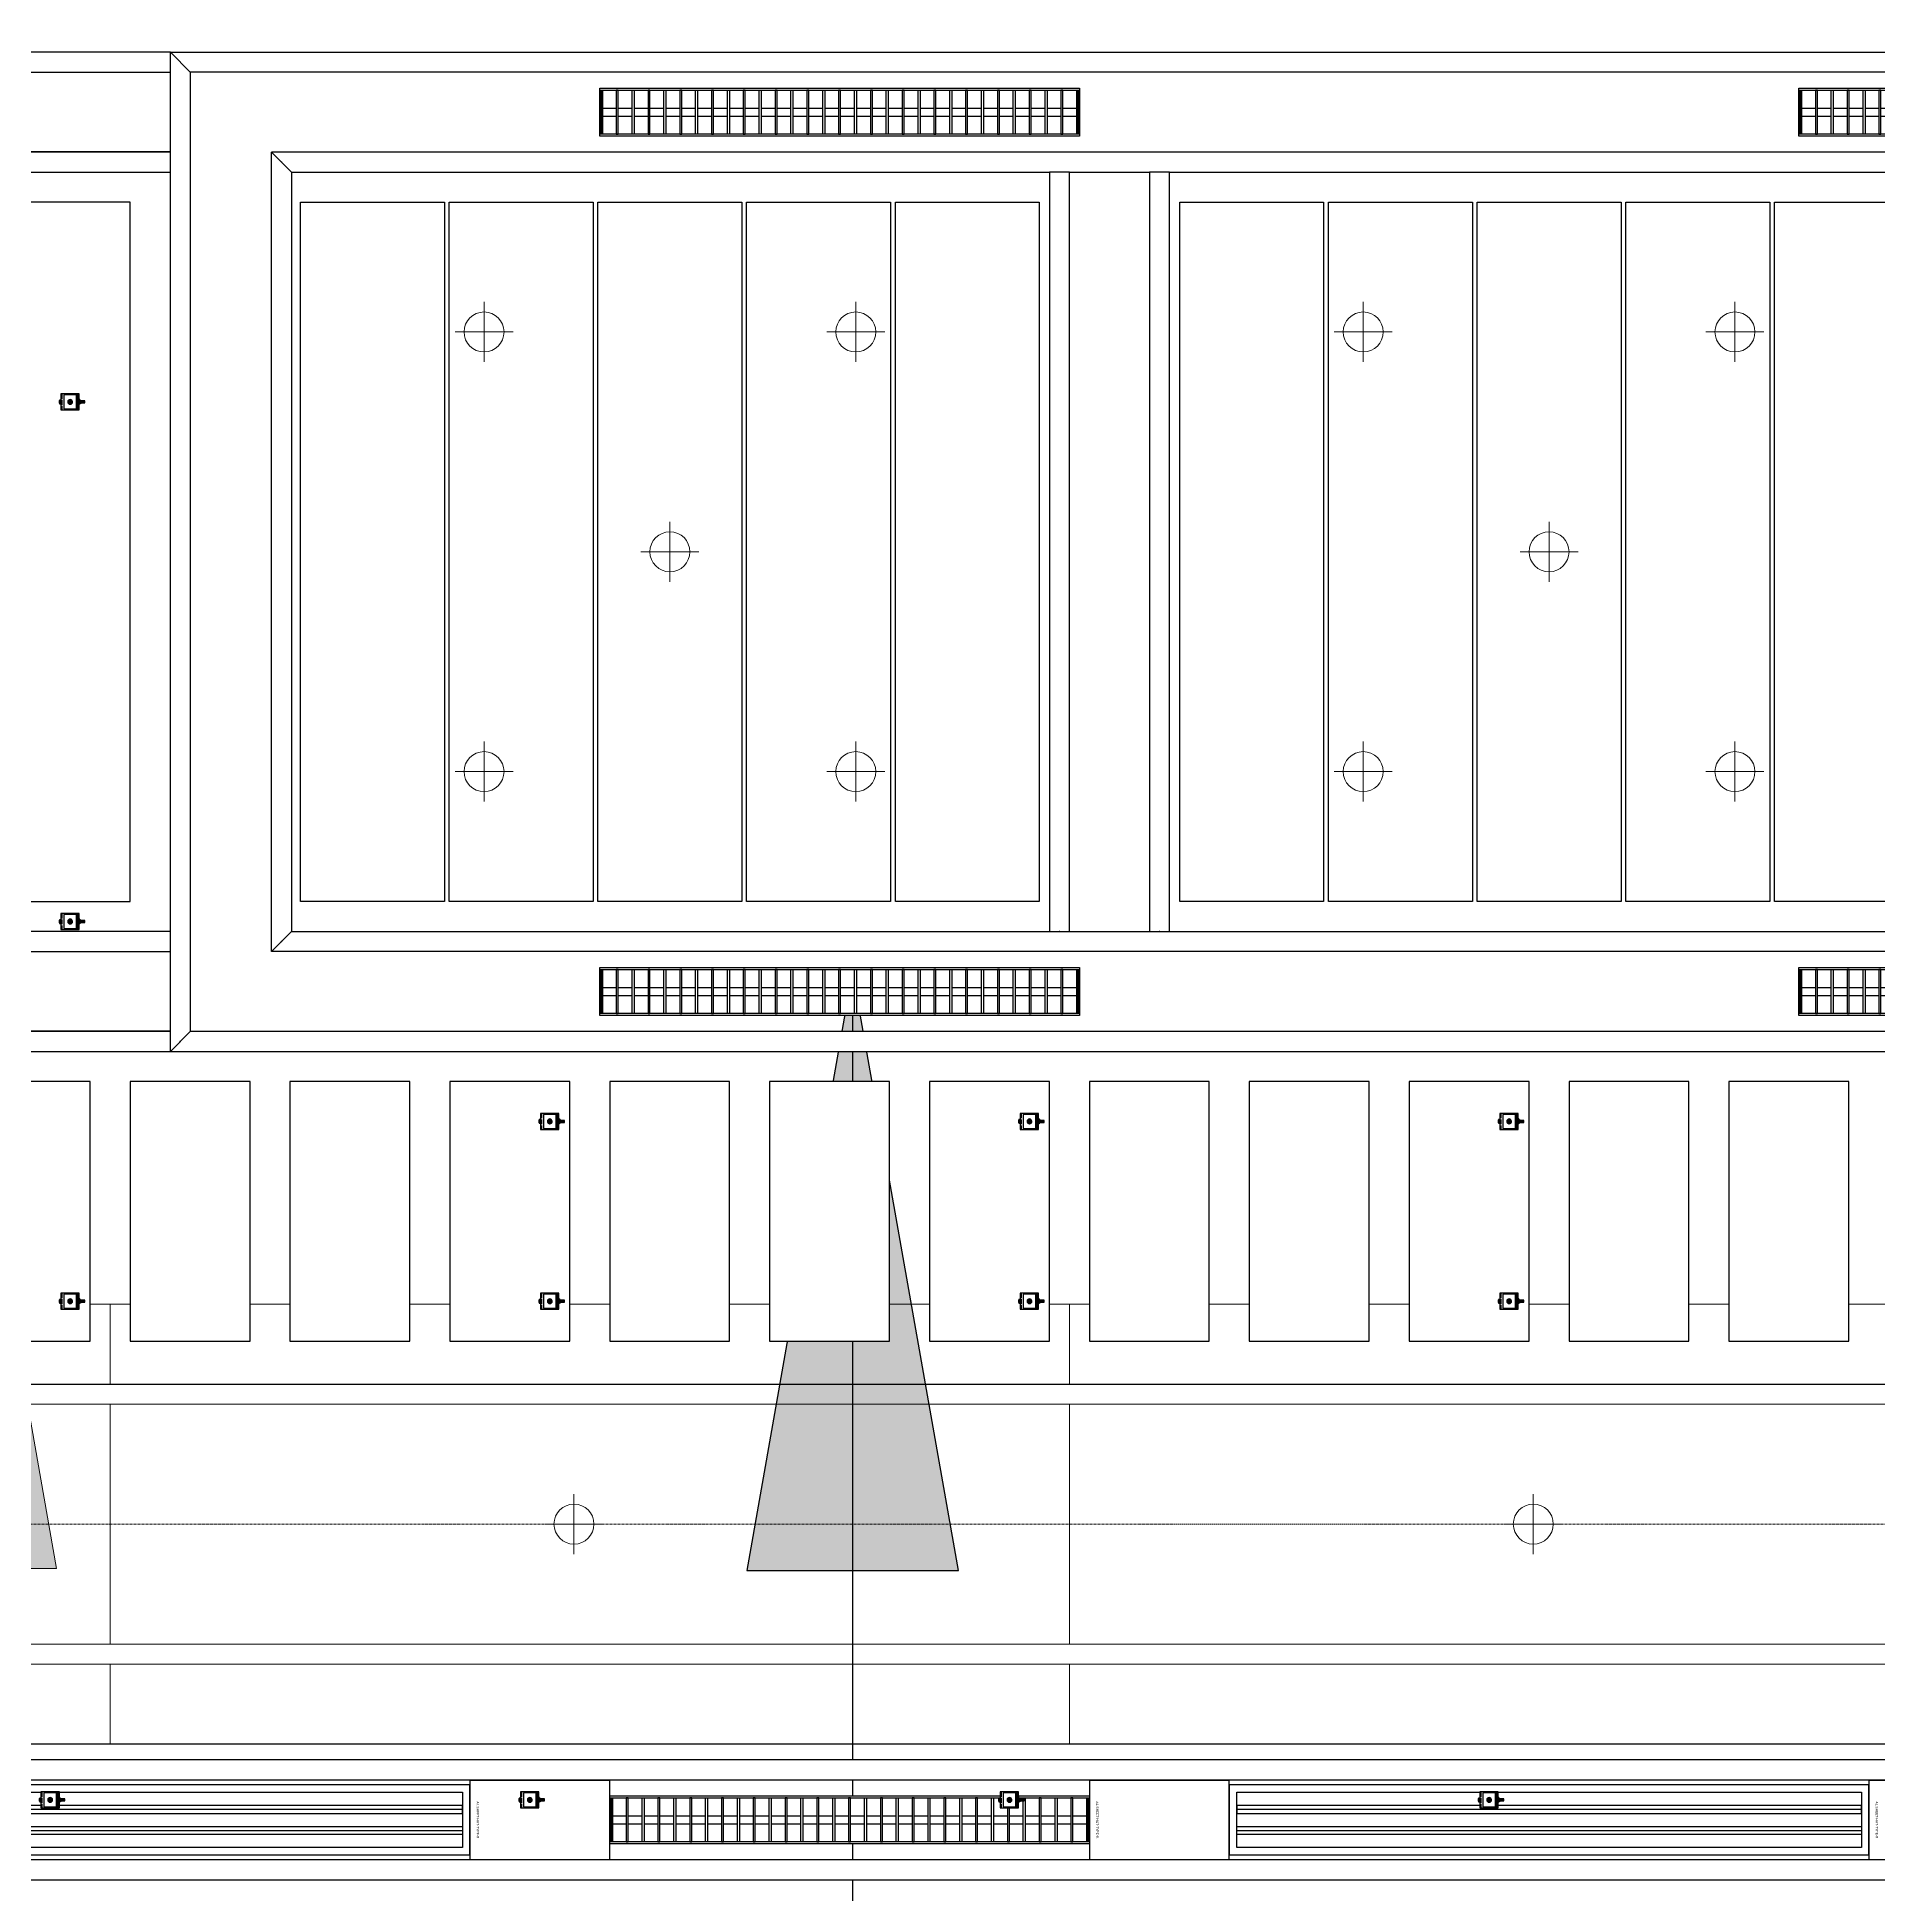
# Model space of a CAD drawing. Header units: millimetres. Extents: x -962357 to -591296, y -195428 to 59420.
# Drawn here: x -830363 to -825755, y 2652 to 7300 of the extents above; entities that cross this region are included whole.
import ezdxf
from ezdxf.enums import TextEntityAlignment as Align

# ---------------------------------------------------------------- set-up
doc = ezdxf.new("R2010")
doc.units = ezdxf.units.MM
doc.linetypes.add('ACAD_ISO02W100', pattern=[15, 12, -3])
doc.linetypes.add('DPA_Grid _ Level 100', pattern=[10, 5.5, -1.6, 1.3, -1.6])
for name, color, linetype in [('000 - CSD_PL_001 - ASCESSORIES', 251, 'Continuous'), ('000 - H A T C H', 8, 'Continuous'), ('000 - WIPEOUT', 250, 'Continuous'), ('001 - ASCESSORIES', 251, 'Continuous'), ('008 - LIGHTING', 1, 'Continuous'), ('A04_TUBE SERIES', 2, 'Continuous'), ('A11_ALU.SOLID SHEET', 2, 'Continuous')]:
    doc.layers.add(name, color=color, linetype=linetype)
for name, color, linetype, lineweight in [('A-ANNO-NOTE', 3, 'Continuous', 25), ('A-DETL-GENF', 2, 'Continuous', 9), ('A-GLAZ-CURT', 2, 'Continuous', 9), ('E-LITE-EQPM', 2, 'Continuous', 9), ('G-ANNO-TEXT', 3, 'Continuous', 9), ('S-GRID', 251, 'Continuous', 9)]:
    doc.layers.add(name, color=color, linetype=linetype, lineweight=lineweight)
doc.layers.get('000 - CSD_PL_001 - ASCESSORIES').off()

# ---------------------------------------------------------------- blocks, each defined once
blk = doc.blocks.new('System Panel - DPA-AR_Metal Ceiling Rectangular Panel-V26-4180-01 LOWER PLATFORM LEVEL - REFLECTED CEILING PLAN')
at = {"layer": 'A-GLAZ-CURT'}
for p, q in [((-832327.4, 4129), (-832582.3, 4129)), ((-832582.3, 4129), (-832582.3, 3929)), ((-832582.3, 3929), (-832582.3, 4129)), ((-832582.3, 4129), (-832327.4, 4129)), ((-830182.3, 4129), (-832307.4, 4129)), ((-832307.4, 4129), (-830182.3, 4129)), ((-830182.3, 3929), (-830182.3, 4129)), ((-830182.3, 4129), (-830182.3, 3929)), ((-832582.3, 3929), (-832327.4, 3929)), ((-832327.4, 3929), (-832582.3, 3929)), ((-832307.4, 3929), (-830182.3, 3929)), ((-830182.3, 3929), (-832307.4, 3929))]:
    blk.add_line(p, q, dxfattribs=at)
blk = doc.blocks.new('System Panel - DPA-AR_Metal Ceiling Rectangular Panel-13139259-4180-01 LOWER PLATFORM LEVEL - REFLECTED CEILING PLAN')
at = {"layer": 'A-GLAZ-CURT'}
for p, q in [((-741107.4, 4129), (-743507.4, 4129)), ((-743507.4, 4129), (-743507.4, 3929)), ((-743507.4, 3929), (-743507.4, 4129)), ((-743507.4, 4129), (-741107.4, 4129)), ((-741107.4, 3929), (-741107.4, 4129)), ((-741107.4, 4129), (-741107.4, 3929)), ((-743507.4, 3929), (-741107.4, 3929)), ((-741107.4, 3929), (-743507.4, 3929))]:
    blk.add_line(p, q, dxfattribs=at)
blk = doc.blocks.new('System Panel - DPA-AR_Metal Ceiling Rectangular Panel-V27-4180-01 LOWER PLATFORM LEVEL - REFLECTED CEILING PLAN')
at = {"layer": 'A-GLAZ-CURT'}
for p, q in [((-825657.3, 4129), (-827782.3, 4129)), ((-827782.3, 4129), (-827782.3, 3929)), ((-827782.3, 3929), (-827782.3, 4129)), ((-827782.3, 4129), (-825657.3, 4129)), ((-827782.3, 3929), (-825657.4, 3929)), ((-825657.4, 3929), (-827782.3, 3929))]:
    blk.add_line(p, q, dxfattribs=at)
blk = doc.blocks.new('System Panel - DPA-AR_Metal Ceiling Rectangular Panel-V28-4180-01 LOWER PLATFORM LEVEL - REFLECTED CEILING PLAN')
at = {"layer": 'A-GLAZ-CURT'}
for p, q in [((-825657.4, 3229), (-827782.3, 3229)), ((-827782.3, 3229), (-827782.3, 3029)), ((-827782.3, 3029), (-827782.3, 3229)), ((-827782.3, 3229), (-825657.4, 3229)), ((-827782.3, 3029), (-825657.3, 3029)), ((-825657.3, 3029), (-827782.3, 3029))]:
    blk.add_line(p, q, dxfattribs=at)
blk = doc.blocks.new('System Panel - DPA-AR_Metal Ceiling Rectangular Panel-13139299-4180-01 LOWER PLATFORM LEVEL - REFLECTED CEILING PLAN')
at = {"layer": 'A-GLAZ-CURT'}
for p, q in [((-818782.4, 3879), (-821182.4, 3879)), ((-821182.4, 3879), (-821182.4, 3279)), ((-821182.4, 3279), (-821182.4, 3879)), ((-821182.4, 3879), (-818782.4, 3879)), ((-818782.4, 3279), (-818782.4, 3879)), ((-818782.4, 3879), (-818782.4, 3279)), ((-821182.4, 3279), (-818782.4, 3279)), ((-818782.4, 3279), (-821182.4, 3279))]:
    blk.add_line(p, q, dxfattribs=at)
blk = doc.blocks.new('System Panel - DPA-AR_Metal Ceiling Rectangular Panel-V29-4180-01 LOWER PLATFORM LEVEL - REFLECTED CEILING PLAN')
at = {"layer": 'A-GLAZ-CURT'}
for p, q in [((-825657.4, 3879), (-827782.3, 3879)), ((-827782.3, 3879), (-827782.3, 3279)), ((-827782.3, 3279), (-827782.3, 3879)), ((-827782.3, 3879), (-825657.4, 3879)), ((-827782.3, 3279), (-825657.4, 3279)), ((-825657.4, 3279), (-827782.3, 3279))]:
    blk.add_line(p, q, dxfattribs=at)
blk = doc.blocks.new('*U403')
at = {"layer": 'A-GLAZ-CURT'}
for name, p in [('System Panel - DPA-AR_Metal Ceiling Rectangular Panel-V26-4180-01 LOWER PLATFORM LEVEL - REFLECTED CEILING PLAN', (744682.4, -3579)), ('System Panel - DPA-AR_Metal Ceiling Rectangular Panel-13139259-4180-01 LOWER PLATFORM LEVEL - REFLECTED CEILING PLAN', (658007.4, -3579)), ('System Panel - DPA-AR_Metal Ceiling Rectangular Panel-V27-4180-01 LOWER PLATFORM LEVEL - REFLECTED CEILING PLAN', (744682.4, -3579)), ('System Panel - DPA-AR_Metal Ceiling Rectangular Panel-13139299-4180-01 LOWER PLATFORM LEVEL - REFLECTED CEILING PLAN', (733282.4, -3579)), ('System Panel - DPA-AR_Metal Ceiling Rectangular Panel-13139299-4180-01 LOWER PLATFORM LEVEL - REFLECTED CEILING PLAN', (735682.4, -3579)), ('System Panel - DPA-AR_Metal Ceiling Rectangular Panel-V29-4180-01 LOWER PLATFORM LEVEL - REFLECTED CEILING PLAN', (744682.4, -3579)), ('System Panel - DPA-AR_Metal Ceiling Rectangular Panel-13139259-4180-01 LOWER PLATFORM LEVEL - REFLECTED CEILING PLAN', (655607.4, -4479)), ('System Panel - DPA-AR_Metal Ceiling Rectangular Panel-13139259-4180-01 LOWER PLATFORM LEVEL - REFLECTED CEILING PLAN', (658007.4, -4479)), ('System Panel - DPA-AR_Metal Ceiling Rectangular Panel-V28-4180-01 LOWER PLATFORM LEVEL - REFLECTED CEILING PLAN', (744682.4, -3579))]:
    blk.add_blockref(name, p, dxfattribs=at)
blk = doc.blocks.new('*U634')
at = {"color": 1}
blk.add_wipeout([(600, -60), (-600, -60), (-600, 60), (600, 60)], dxfattribs=at).dxf.layer = '000 - WIPEOUT'
at = {"layer": '001 - ASCESSORIES', "color": 0}
blk.add_lwpolyline([(600, -60), (-600, -60), (-600, 60), (600, 60)], close=True, dxfattribs=at)
at = {"layer": '001 - ASCESSORIES'}
for points in [[(-593.5, -55), (-598.5, -55), (-598.5, 55), (-593.5, 55)], [(595, -55), (-595, -55), (-595, 55), (595, 55)], [(-558.8, -55), (-553.8, -55), (-553.8, 55), (-558.8, 55)], [(-514, -55), (-519, -55), (-519, 55), (-514, 55)], [(-479.3, -55), (-474.3, -55), (-474.3, 55), (-479.3, 55)], [(-434.6, -55), (-439.6, -55), (-439.6, 55), (-434.6, 55)], [(-399.8, -55), (-394.8, -55), (-394.8, 55), (-399.8, 55)], [(-355.1, -55), (-360.1, -55), (-360.1, 55), (-355.1, 55)], [(-320.4, -55), (-315.4, -55), (-315.4, 55), (-320.4, 55)], [(-275.6, -55), (-280.6, -55), (-280.6, 55), (-275.6, 55)], [(-240.9, -55), (-235.9, -55), (-235.9, 55), (-240.9, 55)], [(-196.2, -55), (-201.2, -55), (-201.2, 55), (-196.2, 55)], [(-161.4, -55), (-156.4, -55), (-156.4, 55), (-161.4, 55)], [(-116.7, -55), (-121.7, -55), (-121.7, 55), (-116.7, 55)], [(-82, -55), (-77, -55), (-77, 55), (-82, 55)], [(-37.2, -55), (-42.2, -55), (-42.2, 55), (-37.2, 55)], [(-2.5, -55), (2.5, -55), (2.5, 55), (-2.5, 55)], [(42.2, -55), (37.2, -55), (37.2, 55), (42.2, 55)], [(77, -55), (82, -55), (82, 55), (77, 55)], [(121.7, -55), (116.7, -55), (116.7, 55), (121.7, 55)], [(156.4, -55), (161.4, -55), (161.4, 55), (156.4, 55)], [(201.2, -55), (196.2, -55), (196.2, 55), (201.2, 55)], [(235.9, -55), (240.9, -55), (240.9, 55), (235.9, 55)], [(280.6, -55), (275.6, -55), (275.6, 55), (280.6, 55)], [(315.4, -55), (320.4, -55), (320.4, 55), (315.4, 55)], [(360.1, -55), (355.1, -55), (355.1, 55), (360.1, 55)], [(394.8, -55), (399.8, -55), (399.8, 55), (394.8, 55)], [(439.6, -55), (434.6, -55), (434.6, 55), (439.6, 55)], [(474.3, -55), (479.3, -55), (479.3, 55), (474.3, 55)], [(519, -55), (514, -55), (514, 55), (519, 55)], [(553.8, -55), (558.8, -55), (558.8, 55), (553.8, 55)], [(598.5, -55), (593.5, -55), (593.5, 55), (598.5, 55)]]:
    blk.add_lwpolyline(points, close=True, dxfattribs=at)
for points in [[(-593.5, 10), (-558.8, 10)], [(-553.8, 10), (-519, 10)], [(-514, 10), (-479.3, 10)], [(-474.3, 10), (-439.6, 10)], [(-434.6, 10), (-399.8, 10)], [(-394.8, 10), (-360.1, 10)], [(-355.1, 10), (-320.4, 10)], [(-315.4, 10), (-280.6, 10)], [(-275.6, 10), (-240.9, 10)], [(-235.9, 10), (-201.2, 10)], [(-196.2, 10), (-161.4, 10)], [(-156.4, 10), (-121.7, 10)], [(-116.7, 10), (-82, 10)], [(-77, 10), (-42.2, 10)], [(-37.2, 10), (-2.5, 10)], [(2.5, 10), (37.2, 10)], [(42.2, 10), (77, 10)], [(82, 10), (116.7, 10)], [(121.7, 10), (156.4, 10)], [(161.4, 10), (196.2, 10)], [(201.2, 10), (235.9, 10)], [(240.9, 10), (275.6, 10)], [(280.6, 10), (315.4, 10)], [(320.4, 10), (355.1, 10)], [(360.1, 10), (394.8, 10)], [(399.8, 10), (434.6, 10)], [(439.6, 10), (474.3, 10)], [(479.3, 10), (514, 10)], [(519, 10), (553.8, 10)], [(558.8, 10), (593.5, 10)], [(-593.5, -10), (-558.8, -10)], [(-553.8, -10), (-519, -10)], [(-514, -10), (-479.3, -10)], [(-474.3, -10), (-439.6, -10)], [(-434.6, -10), (-399.8, -10)], [(-394.8, -10), (-360.1, -10)], [(-355.1, -10), (-320.4, -10)], [(-315.4, -10), (-280.6, -10)], [(-275.6, -10), (-240.9, -10)], [(-235.9, -10), (-201.2, -10)], [(-196.2, -10), (-161.4, -10)], [(-156.4, -10), (-121.7, -10)], [(-116.7, -10), (-82, -10)], [(-77, -10), (-42.2, -10)], [(-37.2, -10), (-2.5, -10)], [(2.5, -10), (37.2, -10)], [(42.2, -10), (77, -10)], [(82, -10), (116.7, -10)], [(121.7, -10), (156.4, -10)], [(161.4, -10), (196.2, -10)], [(201.2, -10), (235.9, -10)], [(240.9, -10), (275.6, -10)], [(280.6, -10), (315.4, -10)], [(320.4, -10), (355.1, -10)], [(360.1, -10), (394.8, -10)], [(399.8, -10), (434.6, -10)], [(439.6, -10), (474.3, -10)], [(479.3, -10), (514, -10)], [(519, -10), (553.8, -10)], [(558.8, -10), (593.5, -10)]]:
    blk.add_lwpolyline(points, dxfattribs=at)
blk = doc.blocks.new('*U378')
blk.add_attdef('EXTR.OVL-LENGTH_', (-25, -59.1), '', height=5)
blk.add_wipeout([(-25, 25), (25, -25), (25, 6873.5), (-25, 6823.5)]).dxf.layer = '000 - WIPEOUT'
blk.add_point((0, 0))
at = {"layer": 'A04_TUBE SERIES', "color": 0}
blk.add_lwpolyline([(-25, 25), (25, -25), (25, 6873.5), (-25, 6823.5)], close=True, dxfattribs=at)
blk = doc.blocks.new('*U377')
blk.add_attdef('EXTR.OVL-LENGTH_', (-25, -59.1), '', height=5)
blk.add_wipeout([(-25, -25), (25, 25), (25, 6317.5), (-25, 6367.5)]).dxf.layer = '000 - WIPEOUT'
blk.add_point((0, 0))
at = {"layer": 'A04_TUBE SERIES', "color": 0}
blk.add_lwpolyline([(-25, -25), (25, 25), (25, 6317.5), (-25, 6367.5)], close=True, dxfattribs=at)
blk = doc.blocks.new('*U364')
blk.add_attdef('EXTR.OVL-LENGTH_', (-25, -59.1), '', height=5)
blk.add_wipeout([(-25, 25), (25, -25), (25, 1975), (-25, 1925)]).dxf.layer = '000 - WIPEOUT'
blk.add_point((0, 0))
at = {"layer": 'A04_TUBE SERIES', "color": 0}
blk.add_lwpolyline([(-25, 25), (25, -25), (25, 1975), (-25, 1925)], close=True, dxfattribs=at)
blk = doc.blocks.new('*U366')
blk.add_attdef('EXTR.OVL-LENGTH_', (-25, -59.1), '', height=5)
blk.add_wipeout([(-25, 0), (25, 0), (25, 1900), (-25, 1900)]).dxf.layer = '000 - WIPEOUT'
blk.add_point((0, 0))
at = {"layer": 'A04_TUBE SERIES', "color": 0}
blk.add_lwpolyline([(-25, 0), (25, 0), (25, 1900), (-25, 1900)], close=True, dxfattribs=at)
blk = doc.blocks.new('*U376')
blk.add_attdef('EXTR.OVL-LENGTH_', (-25, -59.1), '', height=5)
blk.add_wipeout([(-25, 0), (25, 0), (25, 1900), (-25, 1900)]).dxf.layer = '000 - WIPEOUT'
blk.add_point((0, 0))
at = {"layer": 'A04_TUBE SERIES', "color": 0}
blk.add_lwpolyline([(-25, 0), (25, 0), (25, 1900), (-25, 1900)], close=True, dxfattribs=at)
blk = doc.blocks.new('*U363')
blk.add_attdef('EXTR.OVL-LENGTH_', (-25, -59.1), '', height=5)
blk.add_wipeout([(-25, 25), (25, -25), (25, 2475), (-25, 2425)]).dxf.layer = '000 - WIPEOUT'
blk.add_point((0, 0))
at = {"layer": 'A04_TUBE SERIES', "color": 0}
blk.add_lwpolyline([(-25, 25), (25, -25), (25, 2475), (-25, 2425)], close=True, dxfattribs=at)
blk = doc.blocks.new('*U375')
at = {"color": 6}
blk.add_point((-37.5, 0), dxfattribs=at)
at = {"color": 3}
blk.add_wipeout([(-875, -564), (875, -564), (875, -924), (-875, -924)], dxfattribs=at).dxf.layer = '000 - WIPEOUT'
at = {"layer": 'A11_ALU.SOLID SHEET', "color": 0, "linetype": 'ByBlock'}
blk.add_lwpolyline([(875, -924), (-875, -924), (-875, -564), (875, -564)], close=True, dxfattribs=at)
at = {"color": 3}
blk.add_wipeout([(-875, -192), (875, -192), (875, -552), (-875, -552)], dxfattribs=at).dxf.layer = '000 - WIPEOUT'
at = {"layer": 'A11_ALU.SOLID SHEET', "color": 0, "linetype": 'ByBlock'}
blk.add_lwpolyline([(875, -552), (-875, -552), (-875, -192), (875, -192)], close=True, dxfattribs=at)
at = {"color": 3}
blk.add_wipeout([(-875, 180), (875, 180), (875, -180), (-875, -180)], dxfattribs=at).dxf.layer = '000 - WIPEOUT'
at = {"layer": 'A11_ALU.SOLID SHEET', "color": 0, "linetype": 'ByBlock'}
blk.add_lwpolyline([(875, -180), (-875, -180), (-875, 180), (875, 180)], close=True, dxfattribs=at)
at = {"color": 3}
blk.add_wipeout([(-875, 552), (875, 552), (875, 192), (-875, 192)], dxfattribs=at).dxf.layer = '000 - WIPEOUT'
at = {"layer": 'A11_ALU.SOLID SHEET', "color": 0, "linetype": 'ByBlock'}
blk.add_lwpolyline([(875, 192), (-875, 192), (-875, 552), (875, 552)], close=True, dxfattribs=at)
at = {"color": 3}
blk.add_wipeout([(-875, 924), (875, 924), (875, 564), (-875, 564)], dxfattribs=at).dxf.layer = '000 - WIPEOUT'
at = {"layer": 'A11_ALU.SOLID SHEET', "color": 0, "linetype": 'ByBlock'}
blk.add_lwpolyline([(875, 564), (-875, 564), (-875, 924), (875, 924)], close=True, dxfattribs=at)
blk = doc.blocks.new('*U361')
blk.add_attdef('EXTR.OVL-LENGTH_', (-25, -59.1), '', height=5)
blk.add_wipeout([(-25, 25), (25, -25), (25, 1975), (-25, 1925)]).dxf.layer = '000 - WIPEOUT'
blk.add_point((0, 0))
at = {"layer": 'A04_TUBE SERIES', "color": 0}
blk.add_lwpolyline([(-25, 25), (25, -25), (25, 1975), (-25, 1925)], close=True, dxfattribs=at)
blk = doc.blocks.new('*U362')
blk.add_attdef('EXTR.OVL-LENGTH_', (-25, -59.1), '', height=5)
blk.add_wipeout([(-25, 25), (25, -25), (25, 2475), (-25, 2425)]).dxf.layer = '000 - WIPEOUT'
blk.add_point((0, 0))
at = {"layer": 'A04_TUBE SERIES', "color": 0}
blk.add_lwpolyline([(-25, 25), (25, -25), (25, 2475), (-25, 2425)], close=True, dxfattribs=at)
blk = doc.blocks.new('*U624')
at = {"layer": 'A04_TUBE SERIES', "color": 0, "linetype": 'ByBlock', "xscale": -1, "rotation": 270}
blk.add_blockref('*U378', (25, 2475), dxfattribs=at)
at = {"layer": 'A04_TUBE SERIES', "color": 0, "linetype": 'ByBlock', "rotation": 270}
blk.add_blockref('*U377', (278, 2225), dxfattribs=at)
at = {"layer": 'A11_ALU.SOLID SHEET', "color": 0, "linetype": 'ByBlock', "rotation": 90}
for p in [(3449.3, 1250), (5648.8, 1250)]:
    blk.add_blockref('*U375', p, dxfattribs=at)
at = {"layer": 'A04_TUBE SERIES', "color": 0, "linetype": 'ByBlock', "xscale": -1}
for name, p in [('*U363', (25, 25)), ('*U364', (278, 275))]:
    blk.add_blockref(name, p, dxfattribs=at)
at = {"layer": 'A04_TUBE SERIES', "color": 0, "linetype": 'ByBlock'}
for name, p in [('*U362', (6873.5, 25)), ('*U361', (6620.5, 275)), ('*U366', (2224.5, 300)), ('*U376', (2474.5, 300)), ('*U376', (4424, 300)), ('*U376', (4674, 300))]:
    blk.add_blockref(name, p, dxfattribs=at)
at = {"layer": 'A04_TUBE SERIES', "color": 0, "linetype": 'ByBlock', "xscale": -1, "rotation": 269.9999999999478}
blk.add_blockref('*U377', (278, 275), dxfattribs=at)
at = {"layer": 'A04_TUBE SERIES', "color": 0, "linetype": 'ByBlock', "rotation": 269.9999999999478}
blk.add_blockref('*U378', (25, 25), dxfattribs=at)
at = {"layer": 'A11_ALU.SOLID SHEET', "color": 0, "linetype": 'ByBlock', "rotation": 90}
blk.add_blockref('*U375', (1249.8, 1250), dxfattribs=at)
blk = doc.blocks.new('*U499')
at = {"layer": 'A11_ALU.SOLID SHEET', "color": 0}
blk.add_lwpolyline([(350, -98.8), (350, 98.8), (0, 98.8), (0, -98.8)], close=True, dxfattribs=at)
at = {"layer": 'Defpoints', "color": 250}
blk.add_point((0, 0), dxfattribs=at)
blk.add_text('AL.SHEET-HAT-TYPE-R', height=6, rotation=270, dxfattribs=at).set_placement((15, 0), align=Align.BOTTOM_CENTER)
blk = doc.blocks.new('*U374')
at = {"layer": '001 - ASCESSORIES', "color": 0, "linetype": 'ByBlock'}
blk.add_lwpolyline([(800, 87.5), (-800, 87.5), (-800, -87.5), (800, -87.5)], close=True, dxfattribs=at)
at = {"layer": '001 - ASCESSORIES', "linetype": 'ByBlock'}
for points in [[(-781.5, 69), (781.5, 69), (781.5, -69), (-781.5, -69)], [(781.5, 36.3), (-781.5, 36.3), (-781.5, 16.3), (781.5, 16.3)], [(-781.5, -16.3), (781.5, -16.3), (781.5, -36.3), (-781.5, -36.3)]]:
    blk.add_lwpolyline(points, close=True, dxfattribs=at)
for points in [[(781.5, 26.3), (-781.5, 26.3)], [(-781.5, -26.3), (781.5, -26.3)]]:
    blk.add_lwpolyline(points, dxfattribs=at)
blk = doc.blocks.new('*U627')
blk.add_attdef('EXTR.OVL-LENGTH_', (-25, -59.1), '', height=5)
blk.add_wipeout([(-25, 0), (25, 0), (25, 67400), (-25, 67400)]).dxf.layer = '000 - WIPEOUT'
at = {"layer": 'A04_TUBE SERIES', "color": 0}
blk.add_lwpolyline([(-25, 0), (25, 0), (25, 67400), (-25, 67400)], close=True, dxfattribs=at)
blk = doc.blocks.new('*U628')
blk.add_attdef('EXTR.OVL-LENGTH_', (-25, -59.1), '', height=5)
blk.add_wipeout([(-25, 0), (25, 0), (25, 67400), (-25, 67400)]).dxf.layer = '000 - WIPEOUT'
at = {"layer": 'A04_TUBE SERIES', "color": 0}
blk.add_lwpolyline([(-25, 0), (25, 0), (25, 67400), (-25, 67400)], close=True, dxfattribs=at)
blk = doc.blocks.new('*U623')
at = {"color": 3}
for points in [[(-325, 3950), (325, 3950), (325, 3650), (-325, 3650)], [(-325, 3550), (325, 3550), (325, 3250), (-325, 3250)], [(-325, 3150), (325, 3150), (325, 2850), (-325, 2850)], [(-325, 2750), (325, 2750), (325, 2450), (-325, 2450)], [(-325, 2350), (325, 2350), (325, 2050), (-325, 2050)], [(-325, 1950), (325, 1950), (325, 1650), (-325, 1650)], [(-325, 1550), (325, 1550), (325, 1250), (-325, 1250)], [(-325, 1150), (325, 1150), (325, 850), (-325, 850)], [(-325, 750), (325, 750), (325, 450), (-325, 450)], [(-325, 350), (325, 350), (325, 50), (-325, 50)], [(-325, -50), (325, -50), (325, -350), (-325, -350)], [(-325, -450), (325, -450), (325, -750), (-325, -750)]]:
    blk.add_wipeout(points, dxfattribs=at).dxf.layer = '000 - WIPEOUT'
at = {"layer": 'A11_ALU.SOLID SHEET', "color": 0, "linetype": 'ByBlock'}
for points in [[(-325, 3650), (325, 3650), (325, 3950), (-325, 3950)], [(-325, 3250), (325, 3250), (325, 3550), (-325, 3550)], [(-325, 2850), (325, 2850), (325, 3150), (-325, 3150)], [(-325, 2450), (325, 2450), (325, 2750), (-325, 2750)], [(-325, 2050), (325, 2050), (325, 2350), (-325, 2350)], [(-325, 1650), (325, 1650), (325, 1950), (-325, 1950)], [(-325, 1250), (325, 1250), (325, 1550), (-325, 1550)], [(-325, 850), (325, 850), (325, 1150), (-325, 1150)], [(-325, 450), (325, 450), (325, 750), (-325, 750)], [(-325, 50), (325, 50), (325, 350), (-325, 350)], [(-325, -350), (325, -350), (325, -50), (-325, -50)], [(-325, -750), (325, -750), (325, -450), (-325, -450)]]:
    blk.add_lwpolyline(points, close=True, dxfattribs=at)
blk = doc.blocks.new('*U507')
at = {"layer": 'A11_ALU.SOLID SHEET', "color": 0}
blk.add_lwpolyline([(825.7, -98.8), (825.7, 98.8), (0, 98.8), (0, -98.8)], close=True, dxfattribs=at)
at = {"layer": 'Defpoints', "color": 250}
blk.add_point((0, 0), dxfattribs=at)
blk.add_text('AL.SHEET-HAT-TYPE-R', height=6, rotation=270, dxfattribs=at).set_placement((15, 0), align=Align.BOTTOM_CENTER)
blk = doc.blocks.new('*U400')
blk.add_attdef('EXTR.OVL-LENGTH_', (-25, -59.1), '', height=5)
blk.add_wipeout([(-25, 0), (25, 0), (25, 2175.7), (-25, 2175.7)]).dxf.layer = '000 - WIPEOUT'
blk.add_point((0, 0))
at = {"layer": 'A04_TUBE SERIES', "color": 0}
blk.add_lwpolyline([(-25, 0), (25, 0), (25, 2175.7), (-25, 2175.7)], close=True, dxfattribs=at)
blk = doc.blocks.new('*U401')
blk.add_attdef('EXTR.OVL-LENGTH_', (-25, -59.1), '', height=5)
blk.add_wipeout([(-25, 0), (25, 0), (25, 2175.7), (-25, 2175.7)]).dxf.layer = '000 - WIPEOUT'
blk.add_point((0, 0))
at = {"layer": 'A04_TUBE SERIES', "color": 0}
blk.add_lwpolyline([(-25, 0), (25, 0), (25, 2175.7), (-25, 2175.7)], close=True, dxfattribs=at)
blk = doc.blocks.new('*U402')
at = {"layer": 'Defpoints'}
blk.add_point((0, 0), dxfattribs=at)
blk.add_wipeout([(875, 250), (875, 650), (-875, 650), (-875, 250)]).dxf.layer = '000 - WIPEOUT'
at = {"layer": 'A11_ALU.SOLID SHEET', "color": 0}
blk.add_lwpolyline([(875, 250), (875, 650), (-875, 650), (-875, 250)], close=True, dxfattribs=at)
at = {"layer": 'Defpoints'}
blk.add_point((0, 400), dxfattribs=at)
blk = doc.blocks.new('*U5836')
for points in [[(-87625, 350), (-76337.6, 350), (-76337.6, 4315), (-87625, 4315)], [(-107450, -550), (27650, -550), (27650, -3480), (-107450, -3480)]]:
    blk.add_lwpolyline(points, close=True)
at = {"layer": '008 - LIGHTING'}
for p in [(-85400, -740), (-85400, -740), (-85400, -740), (-81900, -740), (-81900, -740), (-81900, -740)]:
    blk.add_blockref('*U374', p, dxfattribs=at)
at = {"layer": 'A11_ALU.SOLID SHEET', "color": 1}
for name, p in [('*U507', (-86175, 3532.5)), ('*U507', (-86175, 1332.5)), ('*U499', (-84600, -740)), ('*U499', (-83050, -740)), ('*U499', (-81100, -740))]:
    blk.add_blockref(name, p, dxfattribs=at)
at = {"layer": '008 - LIGHTING'}
for p in [(-83675, 3532.5), (-80675, 3532.5), (-83675, 1332.5), (-80675, 1332.5), (-83650, -740)]:
    blk.add_blockref('*U634', p, dxfattribs=at)
at = {"layer": 'A04_TUBE SERIES', "linetype": 'ByBlock'}
for name, p, rotation in [('*U400', (-85349.3, 3657.5), 90), ('*U401', (-85349.3, 3407.5), 89.99999999997452), ('*U400', (-85349.3, 1457.5), 90), ('*U401', (-85349.3, 1207.5), 89.99999999997452), ('*U628', (-107350, -615), 270), ('*U627', (-107350, -865), 270)]:
    blk.add_blockref(name, p, dxfattribs=dict(at, rotation=rotation))
at = {"layer": 'A11_ALU.SOLID SHEET', "linetype": 'ByBlock'}
for name, p, rotation in [('*U402', (-86100, 2432.5), 270), ('*U623', (-81900, 782.5), 90)]:
    blk.add_blockref(name, p, dxfattribs=dict(at, rotation=rotation))
at = {"layer": '008 - LIGHTING'}
blk.add_blockref('*U634', (-83650, -740), dxfattribs=at)
at = {"layer": 'A11_ALU.SOLID SHEET'}
blk.add_blockref('*U624', (-85349.3, 1182.5), dxfattribs=at)
at = {"layer": '008 - LIGHTING'}
blk.add_blockref('*U634', (-83650, -740), dxfattribs=at)
blk = doc.blocks.new('LGF_DL_SAA_LowPower_DL1a1 - LGF_DL_SAA_LowPower_DL1a-12437659-4180-01 LOWER PLATFORM LEVEL - REFLECTED CEILING PLAN')
at = {"layer": 'A-DETL-GENF'}
for p, q in [((0, 75), (0, -75)), ((72.5, 0), (-72.5, 0))]:
    blk.add_line(p, q, dxfattribs=at)
blk.add_circle((0, 0), 50, dxfattribs=at)
blk = doc.blocks.new('LGF_DL_SAA_LowPower_DL1a1 - LGF_DL_SAA_LowPower_DL1a-12438006-4180-01 LOWER PLATFORM LEVEL - REFLECTED CEILING PLAN')
at = {"layer": 'A-DETL-GENF'}
for p, q in [((0, -75), (0, 75)), ((72.5, 0), (-72.5, 0))]:
    blk.add_line(p, q, dxfattribs=at)
blk.add_circle((0, 0), 50, dxfattribs=at)
blk = doc.blocks.new('LGF_DL_SAA_LowPower_DL1a - LGF_DL_SAA_LowPower_DL1a-8832329-4180-01 LOWER PLATFORM LEVEL - REFLECTED CEILING PLAN')
at = {"layer": 'A-DETL-GENF'}
for p, q in [((0, 75), (0, -75)), ((72.5, 0), (-72.5, 0))]:
    blk.add_line(p, q, dxfattribs=at)
blk.add_circle((0, 0), 50, dxfattribs=at)
blk = doc.blocks.new('C-1-PP19-AR-4180-01-B_20250908-040939_EXDOWNLIGHT')
at = {"layer": 'E-LITE-EQPM'}
for name, p, rotation in [('LGF_DL_SAA_LowPower_DL1a1 - LGF_DL_SAA_LowPower_DL1a-12437659-4180-01 LOWER PLATFORM LEVEL - REFLECTED CEILING PLAN', (-84564.5, 2982.5), 359.9999881697653), ('LGF_DL_SAA_LowPower_DL1a1 - LGF_DL_SAA_LowPower_DL1a-12437659-4180-01 LOWER PLATFORM LEVEL - REFLECTED CEILING PLAN', (-83634.5, 2982.5), 359.9999881697653), ('LGF_DL_SAA_LowPower_DL1a1 - LGF_DL_SAA_LowPower_DL1a-12437659-4180-01 LOWER PLATFORM LEVEL - REFLECTED CEILING PLAN', (-82365, 2982.5), 359.9999881697653), ('LGF_DL_SAA_LowPower_DL1a1 - LGF_DL_SAA_LowPower_DL1a-12437659-4180-01 LOWER PLATFORM LEVEL - REFLECTED CEILING PLAN', (-81435, 2982.5), 359.9999881697653), ('LGF_DL_SAA_LowPower_DL1a1 - LGF_DL_SAA_LowPower_DL1a-12437659-4180-01 LOWER PLATFORM LEVEL - REFLECTED CEILING PLAN', (-84099.5, 2432.5), 359.9999881697653), ('LGF_DL_SAA_LowPower_DL1a1 - LGF_DL_SAA_LowPower_DL1a-12437659-4180-01 LOWER PLATFORM LEVEL - REFLECTED CEILING PLAN', (-81900, 2432.5), 359.9999881697653), ('LGF_DL_SAA_LowPower_DL1a1 - LGF_DL_SAA_LowPower_DL1a-12438006-4180-01 LOWER PLATFORM LEVEL - REFLECTED CEILING PLAN', (-84564.5, 1882.5), 1.18302346677688e-05), ('LGF_DL_SAA_LowPower_DL1a1 - LGF_DL_SAA_LowPower_DL1a-12438006-4180-01 LOWER PLATFORM LEVEL - REFLECTED CEILING PLAN', (-83634.5, 1882.5), 1.18302346677688e-05), ('LGF_DL_SAA_LowPower_DL1a1 - LGF_DL_SAA_LowPower_DL1a-12438006-4180-01 LOWER PLATFORM LEVEL - REFLECTED CEILING PLAN', (-82365, 1882.5), 1.18302346677688e-05), ('LGF_DL_SAA_LowPower_DL1a1 - LGF_DL_SAA_LowPower_DL1a-12438006-4180-01 LOWER PLATFORM LEVEL - REFLECTED CEILING PLAN', (-81435, 1882.5), 1.18302346677688e-05)]:
    blk.add_blockref(name, p, dxfattribs=dict(at, rotation=rotation))
at = {"layer": 'E-LITE-EQPM', "extrusion": (0, 0, -1), "rotation": 180}
for p in [(84339.5, 0), (81939.5, 0)]:
    blk.add_blockref('LGF_DL_SAA_LowPower_DL1a - LGF_DL_SAA_LowPower_DL1a-8832329-4180-01 LOWER PLATFORM LEVEL - REFLECTED CEILING PLAN', p, dxfattribs=at)
blk = doc.blocks.new('000 - ASSCESSORIES_FAMELINE_GALV.BRACKET_FITTING_L-PROFILE_BK-08_TOP_VIEW')
at = {"linetype": 'Continuous'}
blk.add_wipeout([(-17.5, 19), (-17.5, -16), (17.5, -16), (17.5, 19)], dxfattribs=at).dxf.layer = '000 - WIPEOUT'
at = {"layer": '001 - ASCESSORIES', "linetype": 'ByBlock'}
blk.add_lwpolyline([(-17.5, 19), (17.5, 19), (17.5, 16), (-17.5, 16)], close=True, dxfattribs=at)
at = {"layer": '001 - ASCESSORIES', "color": 0, "linetype": 'Continuous'}
blk.add_lwpolyline([(-17.5, 19), (-17.5, -16), (17.5, -16), (17.5, 19)], close=True, dxfattribs=at)
at = {"layer": '001 - ASCESSORIES'}
blk.add_circle((0, 0), 3.5, dxfattribs=at)
blk = doc.blocks.new('*U492')
at = {"layer": '001 - ASCESSORIES', "color": 0}
blk.add_blockref('000 - ASSCESSORIES_FAMELINE_GALV.BRACKET_FITTING_L-PROFILE_BK-08_TOP_VIEW', (0, 0), dxfattribs=at)
blk = doc.blocks.new('000 - DYNAMIC_VIEW_ASSCESSORIES_GALV.STUD_FULL_THREAD_1-4_TOP_VIEW')
at = {"layer": '000 - H A T C H'}
h = blk.add_hatch(color=250, dxfattribs=at)
h.dxf.hatch_style = 1
edge = h.paths.add_edge_path()
edge.add_arc((0, 0), 3.18, 0, 360)
at = {"layer": '001 - ASCESSORIES', "color": 0}
blk.add_circle((0, 0), 3.18, dxfattribs=at)
blk = doc.blocks.new('*U485')
at = {"layer": '001 - ASCESSORIES', "color": 0}
blk.add_blockref('000 - DYNAMIC_VIEW_ASSCESSORIES_GALV.STUD_FULL_THREAD_1-4_TOP_VIEW', (0, 0), dxfattribs=at)
blk = doc.blocks.new('000 - ASSCESSORIES_FAMELINE_GALV.BRACKET_FITTING_U-PROFILE_BK-07_TOP_VIEW')
at = {"linetype": 'Continuous'}
blk.add_wipeout([(20, -23), (20, 23), (-20, 23), (-20, -23)], dxfattribs=at).dxf.layer = '000 - WIPEOUT'
at = {"layer": '001 - ASCESSORIES', "linetype": 'ACAD_ISO02W100'}
for p, q in [((20, 21), (-20, 21)), ((20, -21), (-20, -21))]:
    blk.add_line(p, q, dxfattribs=at)
at = {"layer": '001 - ASCESSORIES', "color": 0, "linetype": 'Continuous'}
blk.add_lwpolyline([(20, -23), (20, 23), (-20, 23), (-20, -23)], close=True, dxfattribs=at)
at = {"layer": '001 - ASCESSORIES', "linetype": 'Continuous'}
blk.add_circle((0, 0), 3.5, dxfattribs=at)
blk = doc.blocks.new('*U489')
at = {"layer": '001 - ASCESSORIES', "color": 0, "linetype": 'ByBlock'}
blk.add_blockref('000 - ASSCESSORIES_FAMELINE_GALV.BRACKET_FITTING_U-PROFILE_BK-07_TOP_VIEW', (0, 0), dxfattribs=at)
blk = doc.blocks.new('*U281')
at = {"layer": '001 - ASCESSORIES', "color": 0}
blk.add_lwpolyline([(4.6, 0), (2.3, 4), (-2.3, 4), (-4.6, 0), (-2.3, -4), (2.3, -4)], close=True, dxfattribs=at)
at = {"layer": '001 - ASCESSORIES', "color": 8}
blk.add_circle((0, 0), 3.85, dxfattribs=at)
at = {"layer": '001 - ASCESSORIES', "color": 0}
blk.add_circle((0, 0), 2.6, dxfattribs=at)
blk = doc.blocks.new('*U639')
at = {"layer": '000 - CSD_PL_001 - ASCESSORIES', "color": 0, "rotation": 270}
blk.add_blockref('*U281', (0, 0), dxfattribs=at)
blk = doc.blocks.new('*U308')
at = {"layer": '001 - ASCESSORIES'}
blk.add_lwpolyline([(-0.3, -4.5), (-0.3, -2.5, -19.949874), (0.3, -2.5), (0.3, -4.5)], format="xyb", dxfattribs=at)
blk.add_arc((0, 0), 4.5, 273.1847, 266.8153, dxfattribs=at)
blk = doc.blocks.new('000 - ASSCESSORIES_SPRING_WASHER_M5_TOP_VIEW')
at = {"color": 6}
blk.add_blockref('*U308', (0, 0), dxfattribs=at)
blk = doc.blocks.new('*U641')
at = {"color": 6}
blk.add_blockref('000 - ASSCESSORIES_SPRING_WASHER_M5_TOP_VIEW', (0, 0), dxfattribs=at)
blk = doc.blocks.new('*U307')
at = {"layer": '001 - ASCESSORIES'}
blk.add_lwpolyline([(-0.3, -6), (-0.3, -2.5, -19.949874), (0.2, -2.5), (0.2, -6)], format="xyb", dxfattribs=at)
blk.add_arc((0, 0), 6, 273.1847, 266.8153, dxfattribs=at)
blk = doc.blocks.new('000 - ASSCESSORIES_WASHER_M5_TOP_VIEW')
at = {"color": 6}
blk.add_blockref('*U307', (0, 0), dxfattribs=at)
blk = doc.blocks.new('*U640')
at = {"color": 6}
blk.add_blockref('000 - ASSCESSORIES_WASHER_M5_TOP_VIEW', (0, 0), dxfattribs=at)
blk = doc.blocks.new('*U282')
at = {"color": 1}
for p, q in [((-3.5, 3.5), (3.5, 3.5)), ((-3.5, 0), (3.5, 0))]:
    blk.add_line(p, q, dxfattribs=at)
at = {"color": 0}
for points in [[(-2.3, 3.2, 0.249855), (-4.6, 3.2), (-4.6, 0.3, 0.249855), (-2.3, 0.3)], [(2.3, 3.2, 0.062432), (0, 3.5, 0.062432), (-2.3, 3.2), (-2.3, 0.3, 0.061701), (0, 0, 0.061701), (2.3, 0.3)], [(4.6, 3.2, 0.249855), (2.3, 3.2), (2.3, 0.3, 0.249855), (4.6, 0.3)]]:
    blk.add_lwpolyline(points, format="xyb", close=True, dxfattribs=at)
blk = doc.blocks.new('*U296')
at = {"layer": '000 - H A T C H'}
h = blk.add_hatch(dxfattribs=at)
h.set_pattern_fill('ANSI35', color=8, scale=4, angle=65)
h.set_pattern_definition([(110, (-0.5, 0), (-0.939693, -0.34202), []), (110, (-0.2012, 0.6409), (-0.939693, -0.34202), [1.25, -0.25, 0, -0.25])])
h.paths.add_polyline_path([(0, -2.5), (59.5, -2.5), (59.5, 2.5), (0, 2.5)])
at = {"color": 8}
blk.add_line((59.5, -2.5), (59.5, 2.5), dxfattribs=at)
at = {"color": 1}
blk.add_lwpolyline([(59.5, 2.5), (0, 2.5), (0, -2.5), (59.5, -2.5), (60, -2), (60, 2)], close=True, dxfattribs=at)
blk = doc.blocks.new('*U448')
at = {"layer": '000 - H A T C H'}
h = blk.add_hatch(color=250, dxfattribs=at)
h.dxf.hatch_style = 1
edge = h.paths.add_edge_path()
edge.add_line((-0.3, -4.6), (-3.2, -4.6))
edge.add_arc((-1, -3.5), 2.45, 180, 208.0569, ccw=False)
edge.add_line((-3.5, -3.5), (-3.5, 0))
edge.add_arc((5.9, 0), 9.36, 179.9761, 180.0239, ccw=False)
edge.add_line((-3.5, 0), (-3.5, 0))
edge.add_arc((5.9, 0), 9.36, 179.9761, 180.0239, ccw=False)
edge.add_line((-3.5, 0), (-3.5, 3.5))
edge.add_arc((-1, 3.5), 2.45, 151.9431, 180, ccw=False)
edge.add_line((-3.2, 4.6), (-0.3, 4.6))
edge.add_arc((-2.5, 3.5), 2.45, 360, 388.0569, ccw=False)
edge.add_line((0, 3.5), (0, -3.5))
edge.add_arc((-2.5, -3.5), 2.45, 331.9431, 360, ccw=False)
blk.add_blockref('*U296', (0, 0))
at = {"layer": '001 - ASCESSORIES', "rotation": 90}
blk.add_blockref('*U282', (0, 0), dxfattribs=at)
blk = doc.blocks.new('*U306')
blk.add_wipeout([(-6, 0.65), (6, 0.65), (6, -0.65), (-6, -0.65)]).dxf.layer = '000 - WIPEOUT'
at = {"layer": '001 - ASCESSORIES'}
blk.add_lwpolyline([(-6, 0.65), (6, 0.65), (6, -0.65), (-6, -0.65)], close=True, dxfattribs=at)
blk.add_wipeout([(0.1, -0.65), (6, -0.65), (6, 0.65), (0.1, 0.65)]).dxf.layer = '000 - WIPEOUT'
blk.add_wipeout([(-0.1, -0.65), (-6, -0.65), (-6, 0.65), (-0.1, 0.65)]).dxf.layer = '000 - WIPEOUT'
for points in [[(-0.1, -0.65), (-6, -0.65), (-6, 0.65), (-0.1, 0.65)], [(0.1, -0.65), (6, -0.65), (6, 0.65), (0.1, 0.65)]]:
    blk.add_lwpolyline(points, close=True, dxfattribs=at)
blk = doc.blocks.new('000 - ASSCESSORIES_WASHER_M5_FRONT-SIDE-BACK_VIEW')
at = {"color": 6}
blk.add_blockref('*U306', (0, 0), dxfattribs=at)
blk = doc.blocks.new('*U637')
at = {"color": 6}
blk.add_blockref('000 - ASSCESSORIES_WASHER_M5_FRONT-SIDE-BACK_VIEW', (0, 0), dxfattribs=at)
blk = doc.blocks.new('*U309')
blk.add_wipeout([(-4.5, 0.65), (4.5, 0.65), (4.5, -0.65), (-4.5, -0.65)]).dxf.layer = '000 - WIPEOUT'
at = {"layer": '001 - ASCESSORIES'}
blk.add_lwpolyline([(-4.5, 0.65), (4.5, 0.65), (4.5, -0.65), (-4.5, -0.65)], close=True, dxfattribs=at)
blk.add_wipeout([(0.1, -0.95), (4.5, -0.65), (4.5, 0.65), (0.1, 0.35)]).dxf.layer = '000 - WIPEOUT'
blk.add_wipeout([(-0.1, -0.35), (-4.5, -0.65), (-4.5, 0.65), (-0.1, 0.95)]).dxf.layer = '000 - WIPEOUT'
for points in [[(-0.1, -0.35), (-4.5, -0.65), (-4.5, 0.65), (-0.1, 0.95)], [(0.1, -0.95), (4.5, -0.65), (4.5, 0.65), (0.1, 0.35)]]:
    blk.add_lwpolyline(points, close=True, dxfattribs=at)
blk = doc.blocks.new('000 - ASSCESSORIES_SPRING_WASHER_M5_FRONT-SIDE-BACK_VIEW')
at = {"color": 6}
blk.add_blockref('*U309', (0, 0), dxfattribs=at)
blk = doc.blocks.new('*U638')
at = {"color": 6}
blk.add_blockref('000 - ASSCESSORIES_SPRING_WASHER_M5_FRONT-SIDE-BACK_VIEW', (0, 0), dxfattribs=at)
blk = doc.blocks.new('*U486')
at = {"layer": '001 - ASCESSORIES'}
blk.add_blockref('*U448', (-23, 0), dxfattribs=at)
at = {"layer": '001 - ASCESSORIES', "color": 6, "rotation": 180}
for name in ['*U640', '*U641']:
    blk.add_blockref(name, (0, 0), dxfattribs=at)
at = {"layer": '001 - ASCESSORIES', "color": 2, "rotation": 270}
blk.add_blockref('*U639', (0, 0), dxfattribs=at)
blk.add_blockref('*U639', (0, 0), dxfattribs=at)
at = {"layer": '001 - ASCESSORIES', "color": 0, "rotation": 90}
blk.add_blockref('*U489', (0, 0), dxfattribs=at)
at = {"layer": '001 - ASCESSORIES', "color": 0, "rotation": 270}
blk.add_blockref('*U492', (0, 0), dxfattribs=at)
at = {"layer": '001 - ASCESSORIES', "color": 6}
for name in ['*U640', '*U641']:
    blk.add_blockref(name, (0, 0), dxfattribs=at)
at = {"layer": '001 - ASCESSORIES', "color": 2, "rotation": 90}
blk.add_blockref('*U639', (0, 0), dxfattribs=at)
blk.add_blockref('*U639', (0, 0), dxfattribs=at)
at = {"layer": '001 - ASCESSORIES', "color": 1}
blk.add_blockref('*U485', (0, 0), dxfattribs=at)
at = {"layer": '001 - ASCESSORIES', "rotation": 90}
blk.add_blockref('*U637', (23.65, 0), dxfattribs=at)
blk.add_blockref('*U638', (25.25, 0), dxfattribs=at)
blk = doc.blocks.new('C-1-PP19-AR-4180-01-B_20250903-141828_ERROR_HANGING')
at = {"layer": '000 - CSD_PL_001 - ASCESSORIES', "linetype": 'ByBlock'}
for p in [(-85600, 2807.5), (-85600, 1507.5), (-84400, 1007.5), (-83200, 1007.5), (-82000, 1007.5), (-85600, 557.5), (-84400, 557.5), (-83200, 557.5), (-82000, 557.5), (-85650, -690), (-84450, -690), (-83250, -690), (-82050, -690)]:
    blk.add_blockref('*U486', p, dxfattribs=at)

msp = doc.modelspace()

# ---------------------------------------------------------------- hatches: boundary and pattern name
at = {"layer": 'A-ANNO-NOTE'}
msp.add_hatch(color=256, dxfattribs=at).paths.add_polyline_path([(-828322.3, 4964.2), (-828586.8, 3464.2), (-828057.8, 3464.2)])
at = {"layer": 'G-ANNO-TEXT'}
msp.add_hatch(color=7, dxfattribs=at).paths.add_polyline_path([(-830578.1, 4968.6), (-830842.6, 3468.6), (-830313.7, 3468.6)])

# ---------------------------------------------------------------- linework, layer by layer
at = {"layer": 'A-ANNO-NOTE'}
for p, q in [((-828322.3, 4964.2), (-828586.8, 3464.2)), ((-828057.8, 3464.2), (-828322.3, 4964.2)), ((-828322.3, 4964.2), (-828322.3, -16332.2)), ((-828586.8, 3464.2), (-828057.8, 3464.2))]:
    msp.add_line(p, q, dxfattribs=at)
at = {"layer": 'G-ANNO-TEXT', "color": 250}
for p, q in [((-830313.7, 3468.6), (-830578.1, 4968.6)), ((-830842.6, 3468.6), (-830313.7, 3468.6))]:
    msp.add_line(p, q, dxfattribs=at)
at = {"layer": 'S-GRID', "linetype": 'DPA_Grid _ Level 100'}
msp.add_line((-602984.2, 3580), (-957857, 3580), dxfattribs=at)

# ---------------------------------------------------------------- block references
msp.add_blockref('*U403', (-744680, 3580))

# ---------------------------------------------------------------- next in the draw order: block references
msp.add_blockref('*U5836', (-744680, 3580))

# ---------------------------------------------------------------- next in the draw order: block references
msp.add_blockref('C-1-PP19-AR-4180-01-B_20250908-040939_EXDOWNLIGHT', (-744680, 3580))

# ---------------------------------------------------------------- next in the draw order: block references
msp.add_blockref('C-1-PP19-AR-4180-01-B_20250903-141828_ERROR_HANGING', (-744680, 3580))

doc.saveas('drawing.dxf')
